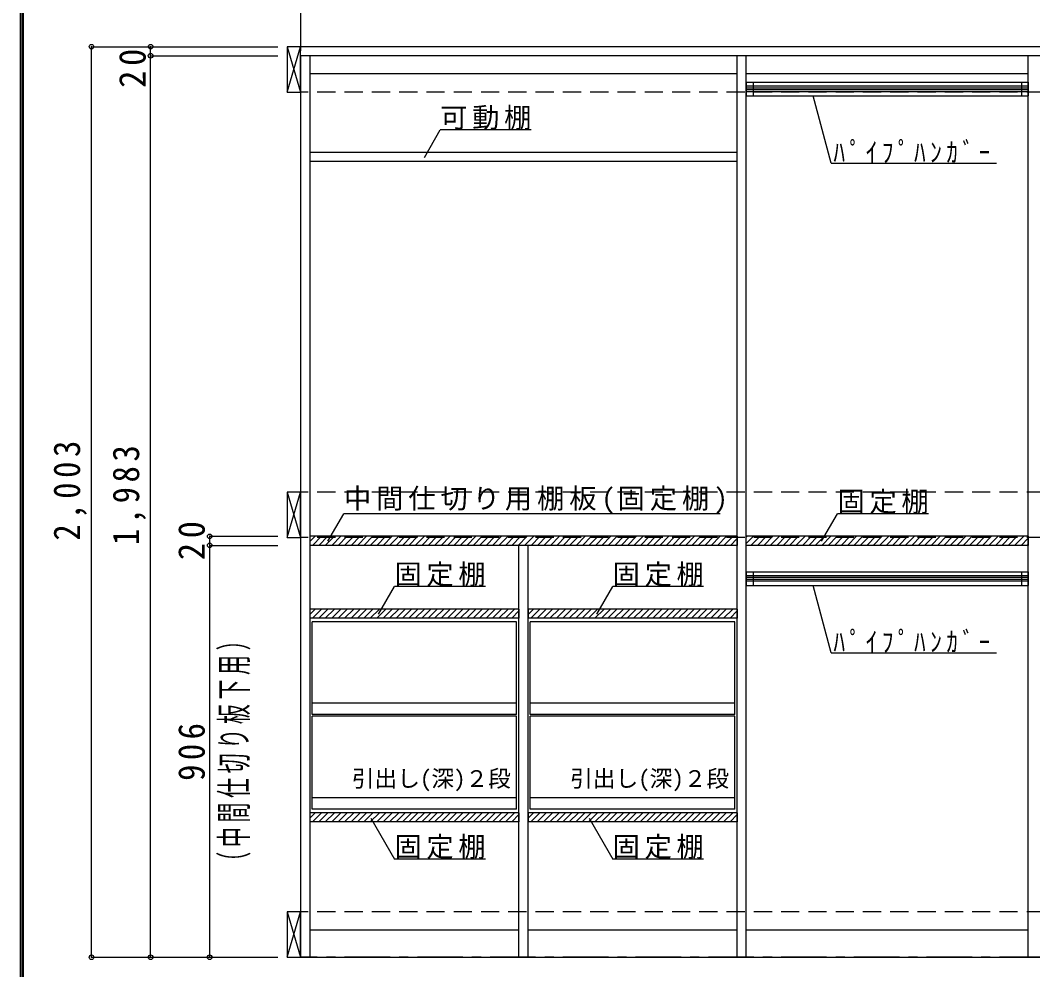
# Model space of a CAD drawing. Units: millimetres at full size, sheet at 1:20. Extents: x -3922 to 3878, y -2932 to 2722.
# Drawn here: x -3922 to -1695, y -1739 to 350 of the extents above; entities that cross this region are included whole.
import ezdxf
from ezdxf.enums import TextEntityAlignment as Align

# ---------------------------------------------------------------- set-up
doc = ezdxf.new("R2010")
doc.units = ezdxf.units.MM
doc.header["$LTSCALE"] = 20
doc.header["$PDMODE"] = 32
doc.header["$PDSIZE"] = 10
doc.linetypes.add('CHAIN1', pattern=[8, 5, -1, 1, -1])
doc.linetypes.add('DASHED2', pattern=[3, 2, -1])
for name, color, linetype in [('0-2_本体', 2, 'Continuous'), ('0-3_固定棚', 2, 'Continuous'), ('0-4_可動棚', 3, 'Continuous'), ('0-5', 4, 'Continuous'), ('0-6_ﾊﾟｲﾌﾟﾊﾝｶﾞｰ', 4, 'Continuous'), ('0-7_桟木・巾木', 2, 'Continuous'), ('0-8_引き出し', 3, 'Continuous'), ('0-A_文字', 7, 'Continuous'), ('0-B_寸法', 7, 'Continuous'), ('0-C_ハッチ', 4, 'Continuous'), ('F-1_枠', 6, 'Continuous')]:
    doc.layers.add(name, color=color, linetype=linetype)
doc.styles.add('ＭＳ ゴシック', font='')
doc.styles.get('ＭＳ ゴシック').set_extended_font_data('MS Gothic')

msp = doc.modelspace()

# ---------------------------------------------------------------- linework, layer by layer
at = {"layer": '0-2_本体', "color": 3}
for p, q in [((-3305.36, 271.73), (-3305.36, 291.73)), ((-885.36, 291.73), (-3305.36, 291.73)), ((-3305.36, 271.73), (-3305.36, -1711.27)), ((-885.36, 271.73), (-3305.36, 271.73)), ((-3285.36, 271.73), (-3285.36, -1711.27)), ((-2345.36, -1711.27), (-2345.36, 271.73)), ((-2325.36, -1711.27), (-2325.36, 271.73)), ((-1705.36, -1711.27), (-1705.36, 271.73)), ((-2825.36, -1711.27), (-2825.36, -805.27)), ((-2805.36, -1711.27), (-2805.36, -805.27)), ((-3305.36, -1711.27), (-885.36, -1711.27))]:
    msp.add_line(p, q, dxfattribs=at)
at = {"layer": '0-3_固定棚', "color": 3}
for p, q in [((-3285.36, -785.27), (-3285.36, -805.27)), ((-2345.36, -785.27), (-3285.36, -785.27)), ((-1705.36, -785.27), (-2325.36, -785.27)), ((-1705.36, -785.27), (-1705.36, -805.27)), ((-1705.36, -805.27), (-2325.36, -805.27)), ((-3285.36, -945.27), (-3285.36, -965.27)), ((-2825.36, -945.27), (-3285.36, -945.27)), ((-2805.36, -945.27), (-2805.36, -965.27)), ((-2345.36, -945.27), (-2805.36, -945.27)), ((-3285.36, -1393.27), (-3285.36, -1413.27)), ((-2825.36, -1393.27), (-3285.36, -1393.27)), ((-2805.36, -1393.27), (-2805.36, -1413.27)), ((-2345.36, -1393.27), (-2805.36, -1393.27))]:
    msp.add_line(p, q, dxfattribs=at)
for points in [[(-2345.36, -785.27), (-2345.36, -805.27), (-3285.36, -805.27)], [(-2825.36, -945.27), (-2825.36, -965.27), (-3285.36, -965.27)], [(-2345.36, -945.27), (-2345.36, -965.27), (-2805.36, -965.27)], [(-2825.36, -1393.27), (-2825.36, -1413.27), (-3285.36, -1413.27)], [(-2345.36, -1393.27), (-2345.36, -1413.27), (-2805.36, -1413.27)]]:
    msp.add_lwpolyline(points, dxfattribs=at)
at = {"layer": '0-4_可動棚'}
for p, q in [((-3284.36, 39.23), (-3284.36, 59.23)), ((-2346.36, 59.23), (-3284.36, 59.23)), ((-2346.36, 59.23), (-2346.36, 39.23)), ((-2346.36, 39.23), (-3284.36, 39.23))]:
    msp.add_line(p, q, dxfattribs=at)
at = {"layer": '0-5', "color": 7}
for p in [(-3245.28, -796.33), (-2382.69, -735.68)]:
    msp.add_line(p, (-3210.26, -735.68), dxfattribs=at)
at = {"layer": '0-6_ﾊﾟｲﾌﾟﾊﾝｶﾞｰ', "color": 3}
for p, q in [((-2325.36, 213.73), (-2325.36, 183.73)), ((-2325.36, 213.73), (-1705.36, 213.73)), ((-1705.36, 213.73), (-1705.36, 183.73)), ((-2325.36, 183.73), (-1705.36, 183.73)), ((-2325.36, -863.27), (-2325.36, -893.27)), ((-2325.36, -863.27), (-1705.36, -863.27)), ((-1705.36, -863.27), (-1705.36, -893.27)), ((-2325.36, -893.27), (-1705.36, -893.27))]:
    msp.add_line(p, q, dxfattribs=at)
at = {"layer": '0-6_ﾊﾟｲﾌﾟﾊﾝｶﾞｰ'}
for p, q in [((-1705.36, 204.73), (-2325.36, 204.73)), ((-1705.36, 200.73), (-2325.36, 200.73)), ((-1705.36, 196.73), (-2325.36, 196.73)), ((-1705.36, 192.73), (-2325.36, 192.73)), ((-1705.36, -872.27), (-2325.36, -872.27)), ((-1705.36, -876.27), (-2325.36, -876.27)), ((-1705.36, -880.27), (-2325.36, -880.27)), ((-1705.36, -884.27), (-2325.36, -884.27))]:
    msp.add_line(p, q, dxfattribs=at)
at = {"layer": '0-6_ﾊﾟｲﾌﾟﾊﾝｶﾞｰ', "color": 7}
for p, q in [((-2310.36, 213.73), (-2310.36, 183.73)), ((-1720.36, 213.73), (-1720.36, 183.73)), ((-2310.36, -863.27), (-2310.36, -893.27)), ((-1720.36, -863.27), (-1720.36, -893.27))]:
    msp.add_line(p, q, dxfattribs=at)
at = {"layer": '0-7_桟木・巾木', "color": 7}
for p, q in [((-2345.36, 231.73), (-3285.36, 231.73)), ((-1705.36, 231.73), (-2325.36, 231.73)), ((-3285.36, -1651.27), (-2825.36, -1651.27)), ((-2805.36, -1651.27), (-2345.36, -1651.27)), ((-2325.36, -1651.27), (-1705.36, -1651.27))]:
    msp.add_line(p, q, dxfattribs=at)
at = {"layer": '0-8_引き出し', "color": 7}
for p, q in [((-3335.36, 291.73), (-3305.36, 191.73)), ((-3335.36, 191.73), (-3305.36, 291.73)), ((-3335.36, -688.27), (-3305.36, -788.27)), ((-3335.36, -788.27), (-3305.36, -688.27)), ((-3335.36, -1611.27), (-3305.36, -1711.27)), ((-3335.36, -1711.27), (-3305.36, -1611.27))]:
    msp.add_line(p, q, dxfattribs=at)
at = {"layer": '0-8_引き出し', "color": 2}
for p, q in [((-2830.36, -973.27), (-3280.36, -973.27)), ((-3280.36, -1177.27), (-3280.36, -973.27)), ((-2830.36, -1177.27), (-2830.36, -973.27)), ((-2350.36, -973.27), (-2800.36, -973.27)), ((-2800.36, -1177.27), (-2800.36, -973.27)), ((-2350.36, -1177.27), (-2350.36, -973.27)), ((-2830.36, -1152.27), (-3280.36, -1152.27)), ((-2350.36, -1152.27), (-2800.36, -1152.27)), ((-2830.36, -1177.27), (-3280.36, -1177.27)), ((-2350.36, -1177.27), (-2800.36, -1177.27)), ((-2830.36, -1181.27), (-3280.36, -1181.27)), ((-3280.36, -1385.27), (-3280.36, -1181.27)), ((-2830.36, -1385.27), (-2830.36, -1181.27)), ((-2350.36, -1181.27), (-2800.36, -1181.27)), ((-2800.36, -1385.27), (-2800.36, -1181.27)), ((-2350.36, -1385.27), (-2350.36, -1181.27)), ((-2830.36, -1360.27), (-3280.36, -1360.27)), ((-2350.36, -1360.27), (-2800.36, -1360.27)), ((-2830.36, -1385.27), (-3280.36, -1385.27)), ((-2350.36, -1385.27), (-2800.36, -1385.27))]:
    msp.add_line(p, q, dxfattribs=at)
at = {"layer": '0-8_引き出し'}
for points in [[(-3305.36, 191.73), (-3305.36, 291.73), (-3335.36, 291.73), (-3335.36, 191.73)], [(-3305.36, -788.27), (-3305.36, -688.27), (-3335.36, -688.27), (-3335.36, -788.27)], [(-3305.36, -1711.27), (-3305.36, -1611.27), (-3335.36, -1611.27), (-3335.36, -1711.27)]]:
    msp.add_lwpolyline(points, close=True, dxfattribs=at)
at = {"layer": '0-A_文字', "linetype": 'CHAIN1'}
for p in [(-3305.36, 1822.73), (3131.3, -1711.27)]:
    msp.add_line(p, (-3305.36, -1711.27), dxfattribs=at)
at = {"layer": '0-A_文字'}
for p, q in [((-2138.38, 35.43), (-2178.12, 183.73)), ((-3033.32, 48.17), (-2998.3, 108.82)), ((-2798.3, 108.82), (-2998.3, 108.82)), ((-2138.38, 35.43), (-1774.81, 35.43)), ((-2159.7, -796.33), (-2124.68, -735.68)), ((-1924.68, -735.68), (-2124.68, -735.68)), ((-3134.17, -956.33), (-3099.15, -895.68)), ((-2899.15, -895.68), (-3099.15, -895.68)), ((-2654.17, -956.33), (-2619.15, -895.68)), ((-2419.15, -895.68), (-2619.15, -895.68)), ((-2138.38, -1041.57), (-2178.12, -893.27)), ((-2138.38, -1041.57), (-1774.81, -1041.57)), ((-3151.24, -1405.06), (-3099.15, -1495.28)), ((-2671.24, -1405.06), (-2619.15, -1495.28)), ((-2899.15, -1495.28), (-3099.15, -1495.28)), ((-2419.15, -1495.28), (-2619.15, -1495.28))]:
    msp.add_line(p, q, dxfattribs=at)
at = {"layer": '0-B_寸法', "color": 4}
for p, q in [((-3765.36, 291.73), (-3355.36, 291.73)), ((-3765.36, -1711.27), (-3765.36, 291.73)), ((-3635.36, 271.73), (-3635.36, 291.73)), ((-3635.36, 291.73), (-3505.36, 291.73)), ((-3635.36, 271.73), (-3355.36, 271.73)), ((-3635.36, -1711.27), (-3635.36, 271.73)), ((-3505.36, -805.27), (-3505.36, -785.27)), ((-3505.36, -785.27), (-3355.36, -785.27)), ((-3505.36, -1711.27), (-3505.36, -805.27)), ((-3505.36, -805.27), (-3355.36, -805.27)), ((-3765.36, -1711.27), (-3355.36, -1711.27)), ((-3635.36, -1711.27), (-3505.36, -1711.27)), ((-3505.36, -1711.27), (-3355.36, -1711.27))]:
    msp.add_line(p, q, dxfattribs=at)
at = {"layer": '0-B_寸法', "color": 4, "linetype": 'DASHED2'}
for p, q in [((3131.3, 291.73), (-3305.36, 291.73)), ((3131.3, 191.73), (-3305.36, 191.73)), ((3131.3, -688.27), (-3305.36, -688.27)), ((3131.3, -788.27), (-3305.36, -788.27)), ((3131.3, -1611.27), (-3305.36, -1611.27))]:
    msp.add_line(p, q, dxfattribs=at)
at = {"layer": '0-B_寸法'}
for p in [(-3765.36, 291.73), (-3635.36, 291.73), (-3635.36, 271.73), (-3505.36, -785.27), (-3505.36, -805.27), (-3765.36, -1711.27), (-3635.36, -1711.27), (-3505.36, -1711.27)]:
    msp.add_point(p, dxfattribs=at)
at = {"layer": '0-C_ハッチ'}
for p, q in [((-3285.36, -797.01), (-3273.62, -785.27)), ((-3279.48, -805.27), (-3259.48, -785.27)), ((-3265.34, -805.27), (-3245.34, -785.27)), ((-3251.2, -805.27), (-3231.2, -785.27)), ((-3237.05, -805.27), (-3217.05, -785.27)), ((-3222.91, -805.27), (-3202.91, -785.27)), ((-3208.77, -805.27), (-3188.77, -785.27)), ((-3194.63, -805.27), (-3174.63, -785.27)), ((-3180.48, -805.27), (-3160.48, -785.27)), ((-3166.34, -805.27), (-3146.34, -785.27)), ((-3152.2, -805.27), (-3132.2, -785.27)), ((-3138.06, -805.27), (-3118.06, -785.27)), ((-3123.92, -805.27), (-3103.92, -785.27)), ((-3109.77, -805.27), (-3089.77, -785.27)), ((-3095.63, -805.27), (-3075.63, -785.27)), ((-3081.49, -805.27), (-3061.49, -785.27)), ((-3067.35, -805.27), (-3047.35, -785.27)), ((-3053.21, -805.27), (-3033.21, -785.27)), ((-3039.06, -805.27), (-3019.06, -785.27)), ((-3024.92, -805.27), (-3004.92, -785.27)), ((-3010.78, -805.27), (-2990.78, -785.27)), ((-2996.64, -805.27), (-2976.64, -785.27)), ((-2982.49, -805.27), (-2962.49, -785.27)), ((-2968.35, -805.27), (-2948.35, -785.27)), ((-2954.21, -805.27), (-2934.21, -785.27)), ((-2940.07, -805.27), (-2920.07, -785.27)), ((-2925.93, -805.27), (-2905.93, -785.27)), ((-2911.78, -805.27), (-2891.78, -785.27)), ((-2897.64, -805.27), (-2877.64, -785.27)), ((-2883.5, -805.27), (-2863.5, -785.27)), ((-2869.36, -805.27), (-2849.36, -785.27)), ((-2855.22, -805.27), (-2835.22, -785.27)), ((-2841.07, -805.27), (-2821.07, -785.27)), ((-2826.93, -805.27), (-2806.93, -785.27)), ((-2812.79, -805.27), (-2792.79, -785.27)), ((-2798.65, -805.27), (-2778.65, -785.27)), ((-2784.5, -805.27), (-2764.5, -785.27)), ((-2770.36, -805.27), (-2750.36, -785.27)), ((-2756.22, -805.27), (-2736.22, -785.27)), ((-2742.08, -805.27), (-2722.08, -785.27)), ((-2727.94, -805.27), (-2707.94, -785.27)), ((-2713.79, -805.27), (-2693.79, -785.27)), ((-2699.65, -805.27), (-2679.65, -785.27)), ((-2685.51, -805.27), (-2665.51, -785.27)), ((-2671.37, -805.27), (-2651.37, -785.27)), ((-2657.23, -805.27), (-2637.23, -785.27)), ((-2643.08, -805.27), (-2623.08, -785.27)), ((-2628.94, -805.27), (-2608.94, -785.27)), ((-2614.8, -805.27), (-2594.8, -785.27)), ((-2600.66, -805.27), (-2580.66, -785.27)), ((-2586.51, -805.27), (-2566.51, -785.27)), ((-2572.37, -805.27), (-2552.37, -785.27)), ((-2558.23, -805.27), (-2538.23, -785.27)), ((-2544.09, -805.27), (-2524.09, -785.27)), ((-2529.95, -805.27), (-2509.95, -785.27)), ((-2515.8, -805.27), (-2495.8, -785.27)), ((-2501.66, -805.27), (-2481.66, -785.27)), ((-2487.52, -805.27), (-2467.52, -785.27)), ((-2473.38, -805.27), (-2453.38, -785.27)), ((-2459.24, -805.27), (-2439.24, -785.27)), ((-2445.09, -805.27), (-2425.09, -785.27)), ((-2430.95, -805.27), (-2410.95, -785.27)), ((-2416.81, -805.27), (-2396.81, -785.27)), ((-2402.67, -805.27), (-2382.67, -785.27)), ((-2388.52, -805.27), (-2368.52, -785.27)), ((-2374.38, -805.27), (-2354.38, -785.27)), ((-2360.24, -805.27), (-2345.36, -790.39)), ((-2325.36, -787.3), (-2323.33, -785.27)), ((-2325.36, -801.45), (-2309.19, -785.27)), ((-2315.04, -805.27), (-2295.04, -785.27)), ((-2300.9, -805.27), (-2280.9, -785.27)), ((-2286.76, -805.27), (-2266.76, -785.27)), ((-2272.62, -805.27), (-2252.62, -785.27)), ((-2258.47, -805.27), (-2238.47, -785.27)), ((-2244.33, -805.27), (-2224.33, -785.27)), ((-2230.19, -805.27), (-2210.19, -785.27)), ((-2216.05, -805.27), (-2196.05, -785.27)), ((-2201.91, -805.27), (-2181.91, -785.27)), ((-2187.76, -805.27), (-2167.76, -785.27)), ((-2173.62, -805.27), (-2153.62, -785.27)), ((-2159.48, -805.27), (-2139.48, -785.27)), ((-2145.34, -805.27), (-2125.34, -785.27)), ((-2131.2, -805.27), (-2111.2, -785.27)), ((-2117.05, -805.27), (-2097.05, -785.27)), ((-2102.91, -805.27), (-2082.91, -785.27)), ((-2088.77, -805.27), (-2068.77, -785.27)), ((-2074.63, -805.27), (-2054.63, -785.27)), ((-2060.48, -805.27), (-2040.48, -785.27)), ((-2046.34, -805.27), (-2026.34, -785.27)), ((-2032.2, -805.27), (-2012.2, -785.27)), ((-2018.06, -805.27), (-1998.06, -785.27)), ((-2003.92, -805.27), (-1983.92, -785.27)), ((-1989.77, -805.27), (-1969.77, -785.27)), ((-1975.63, -805.27), (-1955.63, -785.27)), ((-1961.49, -805.27), (-1941.49, -785.27)), ((-1947.35, -805.27), (-1927.35, -785.27)), ((-1933.21, -805.27), (-1913.21, -785.27)), ((-1919.06, -805.27), (-1899.06, -785.27)), ((-1904.92, -805.27), (-1884.92, -785.27)), ((-1890.78, -805.27), (-1870.78, -785.27)), ((-1876.64, -805.27), (-1856.64, -785.27)), ((-1862.49, -805.27), (-1842.49, -785.27)), ((-1848.35, -805.27), (-1828.35, -785.27)), ((-1834.21, -805.27), (-1814.21, -785.27)), ((-1820.07, -805.27), (-1800.07, -785.27)), ((-1805.93, -805.27), (-1785.93, -785.27)), ((-1791.78, -805.27), (-1771.78, -785.27)), ((-1777.64, -805.27), (-1757.64, -785.27)), ((-1763.5, -805.27), (-1743.5, -785.27)), ((-1749.36, -805.27), (-1729.36, -785.27)), ((-1735.22, -805.27), (-1715.22, -785.27)), ((-1721.07, -805.27), (-1705.36, -789.56)), ((-1706.93, -805.27), (-1705.36, -803.7)), ((-3285.36, -957.01), (-3273.62, -945.27)), ((-3279.48, -965.27), (-3259.48, -945.27)), ((-3265.34, -965.27), (-3245.34, -945.27)), ((-3251.2, -965.27), (-3231.2, -945.27)), ((-3237.05, -965.27), (-3217.05, -945.27)), ((-3222.91, -965.27), (-3202.91, -945.27)), ((-3208.77, -965.27), (-3188.77, -945.27)), ((-3194.63, -965.27), (-3174.63, -945.27)), ((-3180.48, -965.27), (-3160.48, -945.27)), ((-3166.34, -965.27), (-3146.34, -945.27)), ((-3152.2, -965.27), (-3132.2, -945.27)), ((-3138.06, -965.27), (-3118.06, -945.27)), ((-3123.92, -965.27), (-3103.92, -945.27)), ((-3109.77, -965.27), (-3089.77, -945.27)), ((-3095.63, -965.27), (-3075.63, -945.27)), ((-3081.49, -965.27), (-3061.49, -945.27)), ((-3067.35, -965.27), (-3047.35, -945.27)), ((-3053.21, -965.27), (-3033.21, -945.27)), ((-3039.06, -965.27), (-3019.06, -945.27)), ((-3024.92, -965.27), (-3004.92, -945.27)), ((-3010.78, -965.27), (-2990.78, -945.27)), ((-2996.64, -965.27), (-2976.64, -945.27)), ((-2982.49, -965.27), (-2962.49, -945.27)), ((-2968.35, -965.27), (-2948.35, -945.27)), ((-2954.21, -965.27), (-2934.21, -945.27)), ((-2940.07, -965.27), (-2920.07, -945.27)), ((-2925.93, -965.27), (-2905.93, -945.27)), ((-2911.78, -965.27), (-2891.78, -945.27)), ((-2897.64, -965.27), (-2877.64, -945.27)), ((-2883.5, -965.27), (-2863.5, -945.27)), ((-2869.36, -965.27), (-2849.36, -945.27)), ((-2855.22, -965.27), (-2835.22, -945.27)), ((-2841.07, -965.27), (-2825.36, -949.56)), ((-2805.36, -957.01), (-2793.62, -945.27)), ((-2799.48, -965.27), (-2779.48, -945.27)), ((-2785.34, -965.27), (-2765.34, -945.27)), ((-2771.2, -965.27), (-2751.2, -945.27)), ((-2757.05, -965.27), (-2737.05, -945.27)), ((-2742.91, -965.27), (-2722.91, -945.27)), ((-2728.77, -965.27), (-2708.77, -945.27)), ((-2714.63, -965.27), (-2694.63, -945.27)), ((-2700.48, -965.27), (-2680.48, -945.27)), ((-2686.34, -965.27), (-2666.34, -945.27)), ((-2672.2, -965.27), (-2652.2, -945.27)), ((-2658.06, -965.27), (-2638.06, -945.27)), ((-2643.92, -965.27), (-2623.92, -945.27)), ((-2629.77, -965.27), (-2609.77, -945.27)), ((-2615.63, -965.27), (-2595.63, -945.27)), ((-2601.49, -965.27), (-2581.49, -945.27)), ((-2587.35, -965.27), (-2567.35, -945.27)), ((-2573.21, -965.27), (-2553.21, -945.27)), ((-2559.06, -965.27), (-2539.06, -945.27)), ((-2544.92, -965.27), (-2524.92, -945.27)), ((-2530.78, -965.27), (-2510.78, -945.27)), ((-2516.64, -965.27), (-2496.64, -945.27)), ((-2502.49, -965.27), (-2482.49, -945.27)), ((-2488.35, -965.27), (-2468.35, -945.27)), ((-2474.21, -965.27), (-2454.21, -945.27)), ((-2460.07, -965.27), (-2440.07, -945.27)), ((-2445.93, -965.27), (-2425.93, -945.27)), ((-2431.78, -965.27), (-2411.78, -945.27)), ((-2417.64, -965.27), (-2397.64, -945.27)), ((-2403.5, -965.27), (-2383.5, -945.27)), ((-2389.36, -965.27), (-2369.36, -945.27)), ((-2375.22, -965.27), (-2355.22, -945.27)), ((-2361.07, -965.27), (-2345.36, -949.56)), ((-2826.93, -965.27), (-2825.36, -963.7)), ((-2346.93, -965.27), (-2345.36, -963.7)), ((-3285.36, -1405.01), (-3273.62, -1393.27)), ((-3279.48, -1413.27), (-3259.48, -1393.27)), ((-3265.34, -1413.27), (-3245.34, -1393.27)), ((-3251.2, -1413.27), (-3231.2, -1393.27)), ((-3237.05, -1413.27), (-3217.05, -1393.27)), ((-3222.91, -1413.27), (-3202.91, -1393.27)), ((-3208.77, -1413.27), (-3188.77, -1393.27)), ((-3194.63, -1413.27), (-3174.63, -1393.27)), ((-3180.48, -1413.27), (-3160.48, -1393.27)), ((-3166.34, -1413.27), (-3146.34, -1393.27)), ((-3152.2, -1413.27), (-3132.2, -1393.27)), ((-3138.06, -1413.27), (-3118.06, -1393.27)), ((-3123.92, -1413.27), (-3103.92, -1393.27)), ((-3109.77, -1413.27), (-3089.77, -1393.27)), ((-3095.63, -1413.27), (-3075.63, -1393.27)), ((-3081.49, -1413.27), (-3061.49, -1393.27)), ((-3067.35, -1413.27), (-3047.35, -1393.27)), ((-3053.21, -1413.27), (-3033.21, -1393.27)), ((-3039.06, -1413.27), (-3019.06, -1393.27)), ((-3024.92, -1413.27), (-3004.92, -1393.27)), ((-3010.78, -1413.27), (-2990.78, -1393.27)), ((-2996.64, -1413.27), (-2976.64, -1393.27)), ((-2982.49, -1413.27), (-2962.49, -1393.27)), ((-2968.35, -1413.27), (-2948.35, -1393.27)), ((-2954.21, -1413.27), (-2934.21, -1393.27)), ((-2940.07, -1413.27), (-2920.07, -1393.27)), ((-2925.93, -1413.27), (-2905.93, -1393.27)), ((-2911.78, -1413.27), (-2891.78, -1393.27)), ((-2897.64, -1413.27), (-2877.64, -1393.27)), ((-2883.5, -1413.27), (-2863.5, -1393.27)), ((-2869.36, -1413.27), (-2849.36, -1393.27)), ((-2855.22, -1413.27), (-2835.22, -1393.27)), ((-2841.07, -1413.27), (-2825.36, -1397.56)), ((-2805.36, -1405.01), (-2793.62, -1393.27)), ((-2799.48, -1413.27), (-2779.48, -1393.27)), ((-2785.34, -1413.27), (-2765.34, -1393.27)), ((-2771.2, -1413.27), (-2751.2, -1393.27)), ((-2757.05, -1413.27), (-2737.05, -1393.27)), ((-2742.91, -1413.27), (-2722.91, -1393.27)), ((-2728.77, -1413.27), (-2708.77, -1393.27)), ((-2714.63, -1413.27), (-2694.63, -1393.27)), ((-2700.48, -1413.27), (-2680.48, -1393.27)), ((-2686.34, -1413.27), (-2666.34, -1393.27)), ((-2672.2, -1413.27), (-2652.2, -1393.27)), ((-2658.06, -1413.27), (-2638.06, -1393.27)), ((-2643.92, -1413.27), (-2623.92, -1393.27)), ((-2629.77, -1413.27), (-2609.77, -1393.27)), ((-2615.63, -1413.27), (-2595.63, -1393.27)), ((-2601.49, -1413.27), (-2581.49, -1393.27)), ((-2587.35, -1413.27), (-2567.35, -1393.27)), ((-2573.21, -1413.27), (-2553.21, -1393.27)), ((-2559.06, -1413.27), (-2539.06, -1393.27)), ((-2544.92, -1413.27), (-2524.92, -1393.27)), ((-2530.78, -1413.27), (-2510.78, -1393.27)), ((-2516.64, -1413.27), (-2496.64, -1393.27)), ((-2502.49, -1413.27), (-2482.49, -1393.27)), ((-2488.35, -1413.27), (-2468.35, -1393.27)), ((-2474.21, -1413.27), (-2454.21, -1393.27)), ((-2460.07, -1413.27), (-2440.07, -1393.27)), ((-2445.93, -1413.27), (-2425.93, -1393.27)), ((-2431.78, -1413.27), (-2411.78, -1393.27)), ((-2417.64, -1413.27), (-2397.64, -1393.27)), ((-2403.5, -1413.27), (-2383.5, -1393.27)), ((-2389.36, -1413.27), (-2369.36, -1393.27)), ((-2375.22, -1413.27), (-2355.22, -1393.27)), ((-2361.07, -1413.27), (-2345.36, -1397.56)), ((-2826.93, -1413.27), (-2825.36, -1411.7)), ((-2346.93, -1413.27), (-2345.36, -1411.7))]:
    msp.add_line(p, q, dxfattribs=at)
at = {"layer": 'F-1_枠'}
for p, q in [((-3922.03, 2722.29), (-3922.03, -2864.37)), ((-3918.7, 2722.29), (-3918.7, -2864.37)), ((-3915.36, 2722.29), (-3915.36, -2864.37))]:
    msp.add_line(p, q, dxfattribs=at)

# ---------------------------------------------------------------- texts
at = {"layer": '0-5', "color": 7, "insert": (-3210.26, -735.68), "char_height": 43.99, "attachment_point": 7, "style": 'ＭＳ ゴシック'}
msp.add_mtext('\\T1.18;中間仕切り用棚板(固定棚)', dxfattribs=at)
at = {"layer": '0-A_文字', "style": 'ＭＳ ゴシック'}
for p in [(-3192.92, -1347.45), (-2712.92, -1347.45)]:
    msp.add_text('引出し(深)２段', height=36.66, dxfattribs=at).set_placement(p, align=Align.BOTTOM_LEFT)
at = {"layer": '0-A_文字', "char_height": 43.99, "attachment_point": 7, "style": 'ＭＳ ゴシック'}
for s, insert in [('\\T1.17;可動棚', (-2998.3, 108.82)), ('\\T1.39;\\W0.85;ﾊﾟｲﾌﾟﾊﾝｶﾞｰ', (-2133.54, 35.43)), ('\\T1.17;固定棚', (-2124.68, -735.68)), ('\\T1.17;固定棚', (-3099.15, -895.68)), ('\\T1.17;固定棚', (-2619.15, -895.68)), ('\\T1.39;\\W0.85;ﾊﾟｲﾌﾟﾊﾝｶﾞｰ', (-2133.54, -1041.57)), ('\\T1.17;固定棚', (-3099.15, -1495.28)), ('\\T1.17;固定棚', (-2619.15, -1495.28))]:
    msp.add_mtext(s, dxfattribs=dict(at, insert=insert))
at = {"layer": '0-B_寸法', "char_height": 58.65, "attachment_point": 7, "rotation": 90, "style": 'ＭＳ ゴシック'}
for s, insert in [('\\T1.27;\\W0.95;20', (-3645.36, 201.26)), ('\\T1.28;\\W0.9;2,003', (-3775.36, -794.77)), ('\\T1.28;\\W0.9;1,983', (-3645.36, -804.77)), ('\\T1.27;\\W0.95;20', (-3515.36, -837.77)), ('\\T1.23;\\W0.55;（中間仕切り板下用）', (-3415.36, -1523.27)), ('\\T1.27;\\W0.9;906', (-3515.36, -1323.27))]:
    msp.add_mtext(s, dxfattribs=dict(at, insert=insert))

doc.saveas('drawing.dxf')
